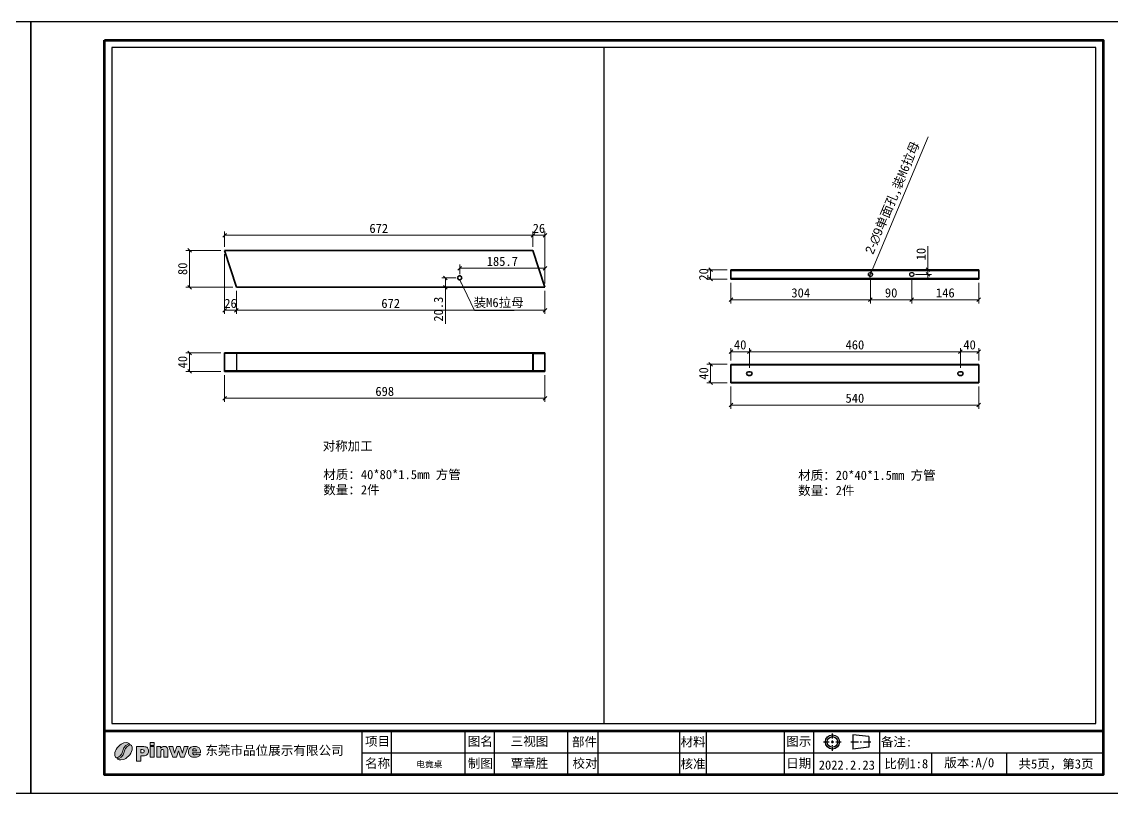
# Model space of a CAD drawing. Header units: inches. Extents: x 15389 to 49212, y -27129 to 13207.
# Drawn here: x 35225 to 37601, y 11527 to 13207 of the extents above; entities that cross this region are included whole.
import ezdxf

# ---------------------------------------------------------------- set-up
doc = ezdxf.new("R2010")
doc.units = ezdxf.units.IN
doc.header["$MEASUREMENT"] = 0
doc.linetypes.add('CENTER2', pattern=[28.575, 19.05, -3.175, 3.175, -3.175])
doc.linetypes.add('HIDDEN', pattern=[1.905, 1.27, -0.635])
doc.layers.add('_U+56FE_U+5C42 1', color=7, linetype='Continuous')
doc.layers.add('虚线', color=4, linetype='HIDDEN')
for name, color, linetype, lineweight in [('图框', 5, 'Continuous', 60), ('粗实线', 7, 'Continuous', 35), ('轮廓线', 7, 'Continuous', 30)]:
    doc.layers.add(name, color=color, linetype=linetype, lineweight=lineweight)
doc.styles.add('ee', font='simfang.ttf')
doc.styles.get("Standard").update_dxf_attribs({"font": 'arial.ttf'})
doc.styles.add('宋体', font='')
doc.styles.add('样式 1', font='')
doc.styles.get('宋体').set_extended_font_data('SimSun')
doc.styles.get('样式 1').set_extended_font_data('SimSun')
doc.dimstyles.new('1-8', dxfattribs={"dimscale": 8, "dimtxt": 2.5, "dimasz": 1, "dimexe": 1, "dimexo": 1, "dimtad": 1, "dimdec": 1, "dimdsep": 46, "dimtxsty": '宋体', "dimblk": 'OBLIQUE', "dimcen": 2.5, "dimclrd": 3, "dimclre": 3, "dimclrt": 256, "dimadec": 0, "dimazin": 0, "dimtfac": 1, "dimtdec": 1, "dimtmove": 1, "dimatfit": 3, "dimfxl": 2, "dimlwd": 9, "dimlwe": 9, "dimarcsym": 1})

# ---------------------------------------------------------------- blocks, each defined once
blk = doc.blocks.new('_Oblique')
at = {"color": 0, "linetype": 'ByBlock', "lineweight": -2}
blk.add_line((-0.5, -0.5), (0.5, 0.5), dxfattribs=at)
blk = doc.blocks.new('*D14')
at = {"color": 3, "linetype": 'Continuous', "lineweight": 9, "transparency": 16777216}
for p, q in [((35659.2, 12486), (35582.9, 12486)), ((35590.9, 12446), (35590.9, 12486)), ((35659.2, 12446), (35582.9, 12446))]:
    blk.add_line(p, q, dxfattribs=at)
at = {"layer": 'Defpoints', "color": 0, "transparency": 16777216}
for p in [(35590.9, 12486), (35667.2, 12486), (35667.2, 12446)]:
    blk.add_point(p, dxfattribs=at)
at = {"color": 3, "lineweight": 9, "transparency": 16777216, "xscale": 8, "yscale": 8, "zscale": 8}
for p, rotation in [((35590.9, 12486), 90), ((35590.9, 12446), 270)]:
    blk.add_blockref('_Oblique', p, dxfattribs=dict(at, rotation=rotation))
at = {"transparency": 16777216, "insert": (35575.9, 12466), "char_height": 20, "attachment_point": 5, "rotation": 90, "style": '宋体'}
blk.add_mtext('40', dxfattribs=at)
blk = doc.blocks.new('*D15')
at = {"color": 3, "linetype": 'Continuous', "lineweight": 9, "transparency": 16777216}
for p, q in [((35667.2, 12438), (35667.2, 12379.3)), ((36365.2, 12438), (36365.2, 12379.3)), ((35667.2, 12387.3), (36365.2, 12387.3))]:
    blk.add_line(p, q, dxfattribs=at)
at = {"layer": 'Defpoints', "color": 0, "transparency": 16777216}
for p in [(35667.2, 12446), (36365.2, 12446), (36365.2, 12387.3)]:
    blk.add_point(p, dxfattribs=at)
at = {"color": 3, "lineweight": 9, "transparency": 16777216, "xscale": 8, "yscale": 8, "zscale": 8, "rotation": 180}
blk.add_blockref('_Oblique', (35667.2, 12387.3), dxfattribs=at)
at = {"color": 3, "lineweight": 9, "transparency": 16777216, "xscale": 8, "yscale": 8, "zscale": 8}
blk.add_blockref('_Oblique', (36365.2, 12387.3), dxfattribs=at)
at = {"transparency": 16777216, "insert": (36016.2, 12402.3), "char_height": 20, "attachment_point": 5, "style": '宋体'}
blk.add_mtext('698', dxfattribs=at)
blk = doc.blocks.new('*D16')
at = {"color": 3, "linetype": 'Continuous', "lineweight": 9, "transparency": 16777216}
for p, q in [((35659.2, 12709.3), (35582.9, 12709.3)), ((35590.9, 12629.3), (35590.9, 12709.3)), ((35685.2, 12629.3), (35582.9, 12629.3))]:
    blk.add_line(p, q, dxfattribs=at)
at = {"layer": 'Defpoints', "color": 0, "transparency": 16777216}
for p in [(35590.9, 12709.3), (35667.2, 12709.3), (35693.2, 12629.3)]:
    blk.add_point(p, dxfattribs=at)
at = {"color": 3, "lineweight": 9, "transparency": 16777216, "xscale": 8, "yscale": 8, "zscale": 8}
for p, rotation in [((35590.9, 12709.3), 90), ((35590.9, 12629.3), 270)]:
    blk.add_blockref('_Oblique', p, dxfattribs=dict(at, rotation=rotation))
at = {"transparency": 16777216, "insert": (35575.9, 12669.3), "char_height": 20, "attachment_point": 5, "rotation": 90, "style": '宋体'}
blk.add_mtext('80', dxfattribs=at)
blk = doc.blocks.new('*D17')
at = {"color": 3, "linetype": 'Continuous', "lineweight": 9, "transparency": 16777216}
for p, q in [((35667.2, 12701.3), (35667.2, 12570.9)), ((35693.2, 12621.3), (35693.2, 12570.9)), ((35667.2, 12578.9), (35693.2, 12578.9))]:
    blk.add_line(p, q, dxfattribs=at)
at = {"layer": 'Defpoints', "color": 0, "transparency": 16777216}
for p in [(35667.2, 12709.3), (35693.2, 12629.3), (35693.2, 12578.9)]:
    blk.add_point(p, dxfattribs=at)
at = {"color": 3, "lineweight": 9, "transparency": 16777216, "xscale": 8, "yscale": 8, "zscale": 8, "rotation": 180}
blk.add_blockref('_Oblique', (35667.2, 12578.9), dxfattribs=at)
at = {"color": 3, "lineweight": 9, "transparency": 16777216, "xscale": 8, "yscale": 8, "zscale": 8}
blk.add_blockref('_Oblique', (35693.2, 12578.9), dxfattribs=at)
at = {"transparency": 16777216, "insert": (35680.2, 12593.9), "char_height": 20, "attachment_point": 5, "style": '宋体'}
blk.add_mtext('26', dxfattribs=at)
blk = doc.blocks.new('*D18')
at = {"color": 3, "linetype": 'Continuous', "lineweight": 9, "transparency": 16777216}
for p, q in [((35693.2, 12621.3), (35693.2, 12570.9)), ((36365.2, 12621.3), (36365.2, 12570.9)), ((35693.2, 12578.9), (36365.2, 12578.9))]:
    blk.add_line(p, q, dxfattribs=at)
at = {"layer": 'Defpoints', "color": 0, "transparency": 16777216}
for p in [(35693.2, 12629.3), (36365.2, 12629.3), (36365.2, 12578.9)]:
    blk.add_point(p, dxfattribs=at)
at = {"color": 3, "lineweight": 9, "transparency": 16777216, "xscale": 8, "yscale": 8, "zscale": 8, "rotation": 180}
blk.add_blockref('_Oblique', (35693.2, 12578.9), dxfattribs=at)
at = {"color": 3, "lineweight": 9, "transparency": 16777216, "xscale": 8, "yscale": 8, "zscale": 8}
blk.add_blockref('_Oblique', (36365.2, 12578.9), dxfattribs=at)
at = {"transparency": 16777216, "insert": (36029.2, 12593.9), "char_height": 20, "attachment_point": 5, "style": '宋体'}
blk.add_mtext('672', dxfattribs=at)
blk = doc.blocks.new('*D19')
at = {"color": 3, "linetype": 'Continuous', "lineweight": 9, "transparency": 16777216}
for p, q in [((35667.2, 12717.3), (35667.2, 12750.3)), ((35667.2, 12742.3), (36339.2, 12742.3)), ((36339.2, 12717.3), (36339.2, 12750.3))]:
    blk.add_line(p, q, dxfattribs=at)
at = {"layer": 'Defpoints', "color": 0, "transparency": 16777216}
for p in [(36339.2, 12742.3), (35667.2, 12709.3), (36339.2, 12709.3)]:
    blk.add_point(p, dxfattribs=at)
at = {"color": 3, "lineweight": 9, "transparency": 16777216, "xscale": 8, "yscale": 8, "zscale": 8, "rotation": 180}
blk.add_blockref('_Oblique', (35667.2, 12742.3), dxfattribs=at)
at = {"color": 3, "lineweight": 9, "transparency": 16777216, "xscale": 8, "yscale": 8, "zscale": 8}
blk.add_blockref('_Oblique', (36339.2, 12742.3), dxfattribs=at)
at = {"transparency": 16777216, "insert": (36003.2, 12757.3), "char_height": 20, "attachment_point": 5, "style": '宋体'}
blk.add_mtext('672', dxfattribs=at)
blk = doc.blocks.new('*D20')
at = {"color": 3, "linetype": 'Continuous', "lineweight": 9, "transparency": 16777216}
for p, q in [((36339.2, 12717.3), (36339.2, 12750.3)), ((36339.2, 12742.3), (36365.2, 12742.3)), ((36365.2, 12637.3), (36365.2, 12750.3))]:
    blk.add_line(p, q, dxfattribs=at)
at = {"layer": 'Defpoints', "color": 0, "transparency": 16777216}
for p in [(36365.2, 12742.3), (36339.2, 12709.3), (36365.2, 12629.3)]:
    blk.add_point(p, dxfattribs=at)
at = {"color": 3, "lineweight": 9, "transparency": 16777216, "xscale": 8, "yscale": 8, "zscale": 8, "rotation": 180}
blk.add_blockref('_Oblique', (36339.2, 12742.3), dxfattribs=at)
at = {"color": 3, "lineweight": 9, "transparency": 16777216, "xscale": 8, "yscale": 8, "zscale": 8}
blk.add_blockref('_Oblique', (36365.2, 12742.3), dxfattribs=at)
at = {"transparency": 16777216, "insert": (36352.2, 12757.3), "char_height": 20, "attachment_point": 5, "style": '宋体'}
blk.add_mtext('26', dxfattribs=at)
blk = doc.blocks.new('*D21')
at = {"color": 3, "linetype": 'Continuous', "lineweight": 9, "transparency": 16777216}
for p, q in [((36171.5, 12649.6), (36140.3, 12649.6)), ((36148.3, 12629.3), (36148.3, 12649.6)), ((36158.3, 12629.3), (36140.3, 12629.3)), ((36148.3, 12549.4), (36148.3, 12629.3))]:
    blk.add_line(p, q, dxfattribs=at)
at = {"layer": 'Defpoints', "color": 0, "transparency": 16777216}
for p in [(36148.3, 12649.6), (36179.5, 12649.6), (36166.3, 12629.3)]:
    blk.add_point(p, dxfattribs=at)
at = {"color": 3, "lineweight": 9, "transparency": 16777216, "xscale": 8, "yscale": 8, "zscale": 8}
for p, rotation in [((36148.3, 12649.6), 90), ((36148.3, 12629.3), 270)]:
    blk.add_blockref('_Oblique', p, dxfattribs=dict(at, rotation=rotation))
at = {"transparency": 16777216, "insert": (36133.3, 12581.4), "char_height": 20, "attachment_point": 5, "rotation": 90, "style": '宋体'}
blk.add_mtext('20.3', dxfattribs=at)
blk = doc.blocks.new('*D22')
at = {"color": 3, "linetype": 'Continuous', "lineweight": 9, "transparency": 16777216}
for p, q in [((36179.5, 12657.6), (36179.5, 12678.4)), ((36179.5, 12670.4), (36365.2, 12670.4)), ((36365.2, 12648), (36365.2, 12678.4))]:
    blk.add_line(p, q, dxfattribs=at)
at = {"layer": 'Defpoints', "color": 0, "transparency": 16777216}
for p in [(36365.2, 12670.4), (36179.5, 12649.6), (36365.2, 12640)]:
    blk.add_point(p, dxfattribs=at)
at = {"color": 3, "lineweight": 9, "transparency": 16777216, "xscale": 8, "yscale": 8, "zscale": 8, "rotation": 180}
blk.add_blockref('_Oblique', (36179.5, 12670.4), dxfattribs=at)
at = {"color": 3, "lineweight": 9, "transparency": 16777216, "xscale": 8, "yscale": 8, "zscale": 8}
blk.add_blockref('_Oblique', (36365.2, 12670.4), dxfattribs=at)
at = {"transparency": 16777216, "insert": (36272.4, 12685.4), "char_height": 20, "attachment_point": 5, "style": '宋体'}
blk.add_mtext('185.7', dxfattribs=at)
blk = doc.blocks.new('*D23')
at = {"color": 3, "linetype": 'Continuous', "lineweight": 9, "transparency": 16777216}
for p, q in [((36770.7, 12413.3), (36770.7, 12364.4)), ((37310.7, 12413.3), (37310.7, 12364.4)), ((36770.7, 12372.4), (37310.7, 12372.4))]:
    blk.add_line(p, q, dxfattribs=at)
at = {"layer": 'Defpoints', "color": 0, "transparency": 16777216}
for p in [(36770.7, 12421.3), (37310.7, 12421.3), (37310.7, 12372.4)]:
    blk.add_point(p, dxfattribs=at)
at = {"color": 3, "lineweight": 9, "transparency": 16777216, "xscale": 8, "yscale": 8, "zscale": 8, "rotation": 180}
blk.add_blockref('_Oblique', (36770.7, 12372.4), dxfattribs=at)
at = {"color": 3, "lineweight": 9, "transparency": 16777216, "xscale": 8, "yscale": 8, "zscale": 8}
blk.add_blockref('_Oblique', (37310.7, 12372.4), dxfattribs=at)
at = {"transparency": 16777216, "insert": (37040.7, 12387.4), "char_height": 20, "attachment_point": 5, "style": '宋体'}
blk.add_mtext('540', dxfattribs=at)
blk = doc.blocks.new('*D24')
at = {"color": 3, "linetype": 'Continuous', "lineweight": 9, "transparency": 16777216}
for p, q in [((36762.7, 12461.3), (36718.2, 12461.3)), ((36726.2, 12421.3), (36726.2, 12461.3)), ((36762.7, 12421.3), (36718.2, 12421.3))]:
    blk.add_line(p, q, dxfattribs=at)
at = {"layer": 'Defpoints', "color": 0, "transparency": 16777216}
for p in [(36726.2, 12461.3), (36770.7, 12461.3), (36770.7, 12421.3)]:
    blk.add_point(p, dxfattribs=at)
at = {"color": 3, "lineweight": 9, "transparency": 16777216, "xscale": 8, "yscale": 8, "zscale": 8}
for p, rotation in [((36726.2, 12461.3), 90), ((36726.2, 12421.3), 270)]:
    blk.add_blockref('_Oblique', p, dxfattribs=dict(at, rotation=rotation))
at = {"transparency": 16777216, "insert": (36711.2, 12441.3), "char_height": 20, "attachment_point": 5, "rotation": 90, "style": '宋体'}
blk.add_mtext('40', dxfattribs=at)
blk = doc.blocks.new('*D25')
at = {"color": 3, "linetype": 'Continuous', "lineweight": 9, "transparency": 16777216}
for p, q in [((36762.7, 12667.1), (36718.2, 12667.1)), ((36726.2, 12667.1), (36726.2, 12647.1)), ((36762.7, 12647.1), (36718.2, 12647.1))]:
    blk.add_line(p, q, dxfattribs=at)
at = {"layer": 'Defpoints', "color": 0, "transparency": 16777216}
for p in [(36770.7, 12667.1), (36726.2, 12647.1), (36770.7, 12647.1)]:
    blk.add_point(p, dxfattribs=at)
at = {"color": 3, "lineweight": 9, "transparency": 16777216, "xscale": 8, "yscale": 8, "zscale": 8}
for p, rotation in [((36726.2, 12667.1), 90), ((36726.2, 12647.1), 270)]:
    blk.add_blockref('_Oblique', p, dxfattribs=dict(at, rotation=rotation))
at = {"transparency": 16777216, "insert": (36711.2, 12657.1), "char_height": 20, "attachment_point": 5, "rotation": 90, "style": '宋体'}
blk.add_mtext('20', dxfattribs=at)
blk = doc.blocks.new('*D26')
at = {"color": 3, "linetype": 'Continuous', "lineweight": 9, "transparency": 16777216}
for p, q in [((36770.7, 12469.3), (36770.7, 12496.6)), ((36770.7, 12488.6), (36810.7, 12488.6)), ((36810.7, 12453.3), (36810.7, 12496.6))]:
    blk.add_line(p, q, dxfattribs=at)
at = {"layer": 'Defpoints', "color": 0, "transparency": 16777216}
for p in [(36810.7, 12488.6), (36770.7, 12461.3), (36810.7, 12445.3)]:
    blk.add_point(p, dxfattribs=at)
at = {"color": 3, "lineweight": 9, "transparency": 16777216, "xscale": 8, "yscale": 8, "zscale": 8, "rotation": 180}
blk.add_blockref('_Oblique', (36770.7, 12488.6), dxfattribs=at)
at = {"color": 3, "lineweight": 9, "transparency": 16777216, "xscale": 8, "yscale": 8, "zscale": 8}
blk.add_blockref('_Oblique', (36810.7, 12488.6), dxfattribs=at)
at = {"transparency": 16777216, "insert": (36790.7, 12503.6), "char_height": 20, "attachment_point": 5, "style": '宋体'}
blk.add_mtext('40', dxfattribs=at)
blk = doc.blocks.new('*D27')
at = {"color": 3, "linetype": 'Continuous', "lineweight": 9, "transparency": 16777216}
for p, q in [((36810.7, 12453.3), (36810.7, 12496.6)), ((36810.7, 12488.6), (37270.7, 12488.6)), ((37270.7, 12453.3), (37270.7, 12496.6))]:
    blk.add_line(p, q, dxfattribs=at)
at = {"layer": 'Defpoints', "color": 0, "transparency": 16777216}
for p in [(37270.7, 12488.6), (36810.7, 12445.3), (37270.7, 12445.3)]:
    blk.add_point(p, dxfattribs=at)
at = {"color": 3, "lineweight": 9, "transparency": 16777216, "xscale": 8, "yscale": 8, "zscale": 8, "rotation": 180}
blk.add_blockref('_Oblique', (36810.7, 12488.6), dxfattribs=at)
at = {"color": 3, "lineweight": 9, "transparency": 16777216, "xscale": 8, "yscale": 8, "zscale": 8}
blk.add_blockref('_Oblique', (37270.7, 12488.6), dxfattribs=at)
at = {"transparency": 16777216, "insert": (37040.7, 12503.6), "char_height": 20, "attachment_point": 5, "style": '宋体'}
blk.add_mtext('460', dxfattribs=at)
blk = doc.blocks.new('*D28')
at = {"color": 3, "linetype": 'Continuous', "lineweight": 9, "transparency": 16777216}
for p, q in [((37270.7, 12453.3), (37270.7, 12496.6)), ((37270.7, 12488.6), (37310.7, 12488.6)), ((37310.7, 12469.3), (37310.7, 12496.6))]:
    blk.add_line(p, q, dxfattribs=at)
at = {"layer": 'Defpoints', "color": 0, "transparency": 16777216}
for p in [(37310.7, 12488.6), (37310.7, 12461.3), (37270.7, 12445.3)]:
    blk.add_point(p, dxfattribs=at)
at = {"color": 3, "lineweight": 9, "transparency": 16777216, "xscale": 8, "yscale": 8, "zscale": 8, "rotation": 180}
blk.add_blockref('_Oblique', (37270.7, 12488.6), dxfattribs=at)
at = {"color": 3, "lineweight": 9, "transparency": 16777216, "xscale": 8, "yscale": 8, "zscale": 8}
blk.add_blockref('_Oblique', (37310.7, 12488.6), dxfattribs=at)
at = {"transparency": 16777216, "insert": (37290.7, 12503.6), "char_height": 20, "attachment_point": 5, "style": '宋体'}
blk.add_mtext('40', dxfattribs=at)
blk = doc.blocks.new('*D29')
at = {"color": 3, "linetype": 'Continuous', "lineweight": 9, "transparency": 16777216}
for p, q in [((37164.7, 12649.1), (37164.7, 12593.8)), ((37310.7, 12639.1), (37310.7, 12593.8)), ((37310.7, 12601.8), (37164.7, 12601.8))]:
    blk.add_line(p, q, dxfattribs=at)
at = {"layer": 'Defpoints', "color": 0, "transparency": 16777216}
for p in [(37164.7, 12657.1), (37310.7, 12647.1), (37164.7, 12601.8)]:
    blk.add_point(p, dxfattribs=at)
at = {"color": 3, "lineweight": 9, "transparency": 16777216, "xscale": 8, "yscale": 8, "zscale": 8, "rotation": 180}
blk.add_blockref('_Oblique', (37164.7, 12601.8), dxfattribs=at)
at = {"color": 3, "lineweight": 9, "transparency": 16777216, "xscale": 8, "yscale": 8, "zscale": 8}
blk.add_blockref('_Oblique', (37310.7, 12601.8), dxfattribs=at)
at = {"transparency": 16777216, "insert": (37237.7, 12616.8), "char_height": 20, "attachment_point": 5, "style": '宋体'}
blk.add_mtext('146', dxfattribs=at)
blk = doc.blocks.new('*D30')
at = {"color": 3, "linetype": 'Continuous', "lineweight": 9, "transparency": 16777216}
for p, q in [((37074.7, 12649.1), (37074.7, 12593.8)), ((37164.7, 12649.1), (37164.7, 12593.8)), ((37164.7, 12601.8), (37074.7, 12601.8))]:
    blk.add_line(p, q, dxfattribs=at)
at = {"layer": 'Defpoints', "color": 0, "transparency": 16777216}
for p in [(37074.7, 12657.1), (37164.7, 12657.1), (37074.7, 12601.8)]:
    blk.add_point(p, dxfattribs=at)
at = {"color": 3, "lineweight": 9, "transparency": 16777216, "xscale": 8, "yscale": 8, "zscale": 8, "rotation": 180}
blk.add_blockref('_Oblique', (37074.7, 12601.8), dxfattribs=at)
at = {"color": 3, "lineweight": 9, "transparency": 16777216, "xscale": 8, "yscale": 8, "zscale": 8}
blk.add_blockref('_Oblique', (37164.7, 12601.8), dxfattribs=at)
at = {"transparency": 16777216, "insert": (37119.7, 12616.8), "char_height": 20, "attachment_point": 5, "style": '宋体'}
blk.add_mtext('90', dxfattribs=at)
blk = doc.blocks.new('*D31')
at = {"color": 3, "linetype": 'Continuous', "lineweight": 9, "transparency": 16777216}
for p, q in [((37074.7, 12649.1), (37074.7, 12593.8)), ((36770.7, 12639.1), (36770.7, 12593.8)), ((37074.7, 12601.8), (36770.7, 12601.8))]:
    blk.add_line(p, q, dxfattribs=at)
at = {"layer": 'Defpoints', "color": 0, "transparency": 16777216}
for p in [(36770.7, 12647.1), (37074.7, 12657.1), (36770.7, 12601.8)]:
    blk.add_point(p, dxfattribs=at)
at = {"color": 3, "lineweight": 9, "transparency": 16777216, "xscale": 8, "yscale": 8, "zscale": 8, "rotation": 180}
blk.add_blockref('_Oblique', (36770.7, 12601.8), dxfattribs=at)
at = {"color": 3, "lineweight": 9, "transparency": 16777216, "xscale": 8, "yscale": 8, "zscale": 8}
blk.add_blockref('_Oblique', (37074.7, 12601.8), dxfattribs=at)
at = {"transparency": 16777216, "insert": (36922.7, 12616.8), "char_height": 20, "attachment_point": 5, "style": '宋体'}
blk.add_mtext('304', dxfattribs=at)
blk = doc.blocks.new('*D32')
at = {"color": 3, "linetype": 'Continuous', "lineweight": 9, "transparency": 16777216}
for p, q in [((37200, 12718.3), (37200, 12667.1)), ((37174.1, 12667.1), (37208, 12667.1)), ((37200, 12667.1), (37200, 12675.1)), ((37200, 12657.1), (37200, 12667.1)), ((37200, 12657.1), (37200, 12667.1)), ((37172.7, 12657.1), (37208, 12657.1)), ((37200, 12657.1), (37200, 12649.1))]:
    blk.add_line(p, q, dxfattribs=at)
at = {"layer": 'Defpoints', "color": 0, "transparency": 16777216}
for p in [(37166.1, 12667.1), (37200, 12667.1), (37164.7, 12657.1)]:
    blk.add_point(p, dxfattribs=at)
at = {"color": 3, "lineweight": 9, "transparency": 16777216, "xscale": 8, "yscale": 8, "zscale": 8}
for p, rotation in [((37200, 12667.1), 270), ((37200, 12657.1), 90)]:
    blk.add_blockref('_Oblique', p, dxfattribs=dict(at, rotation=rotation))
at = {"transparency": 16777216, "insert": (37185, 12701.4), "char_height": 20, "attachment_point": 5, "rotation": 90, "style": '宋体'}
blk.add_mtext('10', dxfattribs=at)
blk = doc.blocks.new('*D33')
at = {"color": 3, "linetype": 'Continuous', "lineweight": 9, "transparency": 16777216}
for p in [(37200.4, 12956.4), (37072.9, 12652.9)]:
    blk.add_line(p, (37076.4, 12661.2), dxfattribs=at)
at = {"layer": 'Defpoints', "color": 0, "transparency": 16777216}
for p in [(37072.9, 12652.9), (37076.4, 12661.2)]:
    blk.add_point(p, dxfattribs=at)
at = {"color": 3, "lineweight": 9, "transparency": 16777216, "xscale": 8, "yscale": 8, "zscale": 8}
for p, rotation in [((37076.4, 12661.2), 247.2143730635005), ((37072.9, 12652.9), 67.21437306350053)]:
    blk.add_blockref('_Oblique', p, dxfattribs=dict(at, rotation=rotation))
at = {"transparency": 16777216, "insert": (37124.5, 12823.3), "char_height": 20, "attachment_point": 5, "rotation": 67.2144, "style": '宋体'}
blk.add_mtext('{\\fGulim|b0|i0|c134|p0;2-∅9}单面孔,装M6拉母', dxfattribs=at)

msp = doc.modelspace()

# ---------------------------------------------------------------- hatches: boundary and pattern name
h = msp.add_hatch(color=256)
h.dxf.hatch_style = 1
edge = h.paths.add_edge_path()
edge.add_spline(control_points=[(35614.93, 11615.13), (35614.93, 11615.13), (35597.36, 11615.13), (35597.36, 11615.13), (35597.52, 11613.72), (35597.9, 11612.67), (35598.5, 11611.98), (35599.35, 11610.99), (35600.46, 11610.5), (35601.82, 11610.5), (35602.69, 11610.5), (35603.51, 11610.71), (35604.28, 11611.14), (35604.76, 11611.41), (35605.27, 11611.89), (35605.81, 11612.57), (35605.81, 11612.57), (35614.45, 11611.78), (35614.45, 11611.78), (35613.13, 11609.49), (35611.53, 11607.84), (35609.67, 11606.85), (35607.8, 11605.85), (35605.12, 11605.35), (35601.64, 11605.35), (35598.61, 11605.35), (35596.23, 11605.77), (35594.49, 11606.63), (35592.76, 11607.48), (35591.32, 11608.84), (35590.17, 11610.7), (35589.04, 11612.56), (35588.46, 11614.75), (35588.46, 11617.26), (35588.46, 11620.84), (35589.61, 11623.74), (35591.9, 11625.94), (35594.18, 11628.15), (35597.34, 11629.26), (35601.37, 11629.26), (35604.65, 11629.26), (35607.22, 11628.76), (35609.12, 11627.77), (35611.01, 11626.78), (35612.46, 11625.35), (35613.45, 11623.46), (35614.44, 11621.58), (35614.93, 11619.13), (35614.93, 11616.12), (35614.93, 11616.12), (35614.93, 11615.13), (35614.93, 11615.13)], knot_values=[0, 0, 0, 0, 1, 1, 1, 2, 2, 2, 3, 3, 3, 4, 4, 4, 5, 5, 5, 6, 6, 6, 7, 7, 7, 8, 8, 8, 9, 9, 9, 10, 10, 10, 11, 11, 11, 12, 12, 12, 13, 13, 13, 14, 14, 14, 15, 15, 15, 16, 16, 16, 17, 17, 17, 17], degree=3, periodic=0)
edge = h.paths.add_edge_path(flags=16)
edge.add_spline(control_points=[(35606.03, 11619.31), (35605.87, 11621.01), (35605.4, 11622.23), (35604.66, 11622.96), (35603.92, 11623.7), (35602.95, 11624.07), (35601.74, 11624.07), (35600.35, 11624.07), (35599.23, 11623.51), (35598.39, 11622.4), (35597.87, 11621.71), (35597.53, 11620.68), (35597.38, 11619.31), (35597.38, 11619.31), (35606.03, 11619.31), (35606.03, 11619.31)], knot_values=[0, 0, 0, 0, 1, 1, 1, 2, 2, 2, 3, 3, 3, 4, 4, 4, 5, 5, 5, 5], degree=3, periodic=0)
h.paths.add_polyline_path([(35546.09, 11628.73), (35554.55, 11628.73), (35558.23, 11614.38), (35562.9, 11628.73), (35570.74, 11628.73), (35575.56, 11614.36), (35579.25, 11628.73), (35587.66, 11628.73), (35579.26, 11605.88), (35571.48, 11605.88), (35566.85, 11619.63), (35562.38, 11605.88), (35554.56, 11605.88)])
edge = h.paths.add_edge_path()
edge.add_spline(control_points=[(35519.42, 11628.73), (35519.42, 11628.73), (35527.58, 11628.73), (35527.58, 11628.73), (35527.58, 11628.73), (35527.58, 11625.01), (35527.58, 11625.01), (35528.8, 11626.54), (35530.03, 11627.63), (35531.27, 11628.28), (35532.52, 11628.93), (35534.03, 11629.26), (35535.82, 11629.26), (35538.25, 11629.26), (35540.13, 11628.54), (35541.51, 11627.1), (35542.87, 11625.66), (35543.55, 11623.43), (35543.55, 11620.41), (35543.55, 11620.41), (35543.55, 11605.88), (35543.55, 11605.88), (35543.55, 11605.88), (35534.75, 11605.88), (35534.75, 11605.88), (35534.75, 11605.88), (35534.75, 11618.45), (35534.75, 11618.45), (35534.75, 11619.89), (35534.48, 11620.9), (35533.95, 11621.5), (35533.42, 11622.09), (35532.68, 11622.39), (35531.73, 11622.39), (35530.68, 11622.39), (35529.82, 11621.99), (35529.17, 11621.19), (35528.51, 11620.38), (35528.18, 11618.94), (35528.18, 11616.86), (35528.18, 11616.86), (35528.18, 11605.88), (35528.18, 11605.88), (35528.18, 11605.88), (35519.42, 11605.88), (35519.42, 11605.88), (35519.42, 11605.88), (35519.42, 11628.73), (35519.42, 11628.73)], knot_values=[0, 0, 0, 0, 1, 1, 1, 2, 2, 2, 3, 3, 3, 4, 4, 4, 5, 5, 5, 6, 6, 6, 7, 7, 7, 8, 8, 8, 9, 9, 9, 10, 10, 10, 11, 11, 11, 12, 12, 12, 13, 13, 13, 14, 14, 14, 15, 15, 15, 16, 16, 16, 16], degree=3, periodic=0)
h.paths.add_polyline_path([(35505.21, 11637.41), (35513.98, 11637.41), (35513.98, 11631.46), (35505.21, 11631.46)])
h.paths.add_polyline_path([(35505.21, 11628.73), (35513.98, 11628.73), (35513.98, 11605.88), (35505.21, 11605.88)])
edge = h.paths.add_edge_path()
edge.add_spline(control_points=[(35474.94, 11628.58), (35474.94, 11628.58), (35491.15, 11628.58), (35491.15, 11628.58), (35494.68, 11628.58), (35497.32, 11627.74), (35499.08, 11626.06), (35500.84, 11624.38), (35501.72, 11621.99), (35501.72, 11618.88), (35501.72, 11615.7), (35500.75, 11613.2), (35498.84, 11611.41), (35496.92, 11609.61), (35493.99, 11608.72), (35490.06, 11608.72), (35490.06, 11608.72), (35484.72, 11608.72), (35484.72, 11608.72), (35484.72, 11608.72), (35484.72, 11597.05), (35484.72, 11597.05), (35484.72, 11597.05), (35474.94, 11597.05), (35474.94, 11597.05), (35474.94, 11597.05), (35474.94, 11628.58), (35474.94, 11628.58)], knot_values=[0, 0, 0, 0, 1, 1, 1, 2, 2, 2, 3, 3, 3, 4, 4, 4, 5, 5, 5, 6, 6, 6, 7, 7, 7, 8, 8, 8, 9, 9, 9, 9], degree=3, periodic=0)
edge = h.paths.add_edge_path(flags=16)
edge.add_spline(control_points=[(35484.72, 11615.1), (35484.72, 11615.1), (35487.12, 11615.1), (35487.12, 11615.1), (35489.01, 11615.1), (35490.34, 11615.43), (35491.1, 11616.09), (35491.87, 11616.74), (35492.25, 11617.58), (35492.25, 11618.6), (35492.25, 11619.59), (35491.92, 11620.42), (35491.25, 11621.11), (35490.59, 11621.8), (35489.34, 11622.15), (35487.51, 11622.15), (35487.51, 11622.15), (35484.72, 11622.15), (35484.72, 11622.15), (35484.72, 11622.15), (35484.72, 11615.1), (35484.72, 11615.1)], knot_values=[0, 0, 0, 0, 1, 1, 1, 2, 2, 2, 3, 3, 3, 4, 4, 4, 5, 5, 5, 6, 6, 6, 7, 7, 7, 7], degree=3, periodic=0)
edge = h.paths.add_edge_path()
edge.add_spline(control_points=[(35434.15, 11601.78), (35434.15, 11601.78), (35438.5, 11598.04), (35445.97, 11600.29), (35453.45, 11602.53), (35463.78, 11611.53), (35465.89, 11621.31), (35467.99, 11631.1), (35460.99, 11633.24), (35460.99, 11633.24), (35460.99, 11633.24), (35448.76, 11627.53), (35448.15, 11617.27), (35447.53, 11607.01), (35436.05, 11601.92), (35434.15, 11601.78)], knot_values=[0, 0, 0, 0, 1, 1, 1, 2, 2, 2, 3, 3, 3, 4, 4, 4, 5, 5, 5, 5], degree=3, periodic=0)
edge = h.paths.add_edge_path()
edge.add_spline(control_points=[(35459.76, 11635.1), (35459.76, 11635.1), (35455.42, 11638.84), (35447.94, 11636.59), (35440.47, 11634.35), (35430.13, 11625.35), (35428.03, 11615.57), (35425.92, 11605.78), (35432.93, 11603.65), (35432.93, 11603.65), (35432.93, 11603.65), (35445.16, 11609.35), (35445.77, 11619.61), (35446.38, 11629.87), (35457.86, 11634.96), (35459.76, 11635.1)], knot_values=[0, 0, 0, 0, 1, 1, 1, 2, 2, 2, 3, 3, 3, 4, 4, 4, 5, 5, 5, 5], degree=3, periodic=0)

# ---------------------------------------------------------------- linework, layer by layer
at = {"color": 1}
msp.add_line((36493.38, 13151.25), (36493.38, 11679.25), dxfattribs=at)
at = {"color": 14, "lineweight": 25}
for p, q in [((37036.18, 11654.19), (37036.18, 11623.47)), ((37071.38, 11650.35), (37036.18, 11654.19)), ((37071.38, 11650.35), (37071.38, 11627.31)), ((37071.38, 11627.31), (37036.18, 11623.47))]:
    msp.add_line(p, q, dxfattribs=at)
for radius in [15.36, 11.52]:
    msp.add_circle((36991.72, 11638.83), radius, dxfattribs=at)
at = {"layer": '_U+56FE_U+5C42 1', "lineweight": 0}
for points in [[(35505.21, 11637.41), (35513.98, 11637.41), (35513.98, 11631.46), (35505.21, 11631.46), (35505.21, 11637.41)], [(35505.21, 11628.73), (35513.98, 11628.73), (35513.98, 11605.88), (35505.21, 11605.88), (35505.21, 11628.73)], [(35546.09, 11628.73), (35554.55, 11628.73), (35558.23, 11614.38), (35562.9, 11628.73), (35570.74, 11628.73), (35575.56, 11614.36), (35579.25, 11628.73), (35587.66, 11628.73), (35579.26, 11605.88), (35571.48, 11605.88), (35566.85, 11619.63), (35562.38, 11605.88), (35554.56, 11605.88), (35546.09, 11628.73)]]:
    msp.add_lwpolyline(points, dxfattribs=at)
for points, knots in [([(35459.76, 11635.1), (35459.76, 11635.1), (35455.42, 11638.84), (35447.94, 11636.59), (35440.47, 11634.35), (35430.13, 11625.35), (35428.03, 11615.57), (35425.92, 11605.78), (35432.93, 11603.65), (35432.93, 11603.65), (35432.93, 11603.65), (35445.16, 11609.35), (35445.77, 11619.61), (35446.38, 11629.87), (35457.86, 11634.96), (35459.76, 11635.1)], [0, 0, 0, 0, 1, 1, 1, 2, 2, 2, 3, 3, 3, 4, 4, 4, 5, 5, 5, 5]), ([(35434.15, 11601.78), (35434.15, 11601.78), (35438.5, 11598.04), (35445.97, 11600.29), (35453.45, 11602.53), (35463.78, 11611.53), (35465.89, 11621.31), (35467.99, 11631.1), (35460.99, 11633.24), (35460.99, 11633.24), (35460.99, 11633.24), (35448.76, 11627.53), (35448.15, 11617.27), (35447.53, 11607.01), (35436.05, 11601.92), (35434.15, 11601.78)], [0, 0, 0, 0, 1, 1, 1, 2, 2, 2, 3, 3, 3, 4, 4, 4, 5, 5, 5, 5]), ([(35474.94, 11628.58), (35474.94, 11628.58), (35491.15, 11628.58), (35491.15, 11628.58), (35494.68, 11628.58), (35497.32, 11627.74), (35499.08, 11626.06), (35500.84, 11624.38), (35501.72, 11621.99), (35501.72, 11618.88), (35501.72, 11615.7), (35500.75, 11613.2), (35498.84, 11611.41), (35496.92, 11609.61), (35493.99, 11608.72), (35490.06, 11608.72), (35490.06, 11608.72), (35484.72, 11608.72), (35484.72, 11608.72), (35484.72, 11608.72), (35484.72, 11597.05), (35484.72, 11597.05), (35484.72, 11597.05), (35474.94, 11597.05), (35474.94, 11597.05), (35474.94, 11597.05), (35474.94, 11628.58), (35474.94, 11628.58)], [0, 0, 0, 0, 1, 1, 1, 2, 2, 2, 3, 3, 3, 4, 4, 4, 5, 5, 5, 6, 6, 6, 7, 7, 7, 8, 8, 8, 9, 9, 9, 9]), ([(35484.72, 11615.1), (35484.72, 11615.1), (35487.12, 11615.1), (35487.12, 11615.1), (35489.01, 11615.1), (35490.34, 11615.43), (35491.1, 11616.09), (35491.87, 11616.74), (35492.25, 11617.58), (35492.25, 11618.6), (35492.25, 11619.59), (35491.92, 11620.42), (35491.25, 11621.11), (35490.59, 11621.8), (35489.34, 11622.15), (35487.51, 11622.15), (35487.51, 11622.15), (35484.72, 11622.15), (35484.72, 11622.15), (35484.72, 11622.15), (35484.72, 11615.1), (35484.72, 11615.1)], [0, 0, 0, 0, 1, 1, 1, 2, 2, 2, 3, 3, 3, 4, 4, 4, 5, 5, 5, 6, 6, 6, 7, 7, 7, 7]), ([(35519.42, 11628.73), (35519.42, 11628.73), (35527.58, 11628.73), (35527.58, 11628.73), (35527.58, 11628.73), (35527.58, 11625.01), (35527.58, 11625.01), (35528.8, 11626.54), (35530.03, 11627.63), (35531.27, 11628.28), (35532.52, 11628.93), (35534.03, 11629.26), (35535.82, 11629.26), (35538.25, 11629.26), (35540.13, 11628.54), (35541.51, 11627.1), (35542.87, 11625.66), (35543.55, 11623.43), (35543.55, 11620.41), (35543.55, 11620.41), (35543.55, 11605.88), (35543.55, 11605.88), (35543.55, 11605.88), (35534.75, 11605.88), (35534.75, 11605.88), (35534.75, 11605.88), (35534.75, 11618.45), (35534.75, 11618.45), (35534.75, 11619.89), (35534.48, 11620.9), (35533.95, 11621.5), (35533.42, 11622.09), (35532.68, 11622.39), (35531.73, 11622.39), (35530.68, 11622.39), (35529.82, 11621.99), (35529.17, 11621.19), (35528.51, 11620.38), (35528.18, 11618.94), (35528.18, 11616.86), (35528.18, 11616.86), (35528.18, 11605.88), (35528.18, 11605.88), (35528.18, 11605.88), (35519.42, 11605.88), (35519.42, 11605.88), (35519.42, 11605.88), (35519.42, 11628.73), (35519.42, 11628.73)], [0, 0, 0, 0, 1, 1, 1, 2, 2, 2, 3, 3, 3, 4, 4, 4, 5, 5, 5, 6, 6, 6, 7, 7, 7, 8, 8, 8, 9, 9, 9, 10, 10, 10, 11, 11, 11, 12, 12, 12, 13, 13, 13, 14, 14, 14, 15, 15, 15, 16, 16, 16, 16]), ([(35614.93, 11615.13), (35614.93, 11615.13), (35597.36, 11615.13), (35597.36, 11615.13), (35597.52, 11613.72), (35597.9, 11612.67), (35598.5, 11611.98), (35599.35, 11610.99), (35600.46, 11610.5), (35601.82, 11610.5), (35602.69, 11610.5), (35603.51, 11610.71), (35604.28, 11611.14), (35604.76, 11611.41), (35605.27, 11611.89), (35605.81, 11612.57), (35605.81, 11612.57), (35614.45, 11611.78), (35614.45, 11611.78), (35613.13, 11609.49), (35611.53, 11607.84), (35609.67, 11606.85), (35607.8, 11605.85), (35605.12, 11605.35), (35601.64, 11605.35), (35598.61, 11605.35), (35596.23, 11605.77), (35594.49, 11606.63), (35592.76, 11607.48), (35591.32, 11608.84), (35590.17, 11610.7), (35589.04, 11612.56), (35588.46, 11614.75), (35588.46, 11617.26), (35588.46, 11620.84), (35589.61, 11623.74), (35591.9, 11625.94), (35594.18, 11628.15), (35597.34, 11629.26), (35601.37, 11629.26), (35604.65, 11629.26), (35607.22, 11628.76), (35609.12, 11627.77), (35611.01, 11626.78), (35612.46, 11625.35), (35613.45, 11623.46), (35614.44, 11621.58), (35614.93, 11619.13), (35614.93, 11616.12), (35614.93, 11616.12), (35614.93, 11615.13), (35614.93, 11615.13)], [0, 0, 0, 0, 1, 1, 1, 2, 2, 2, 3, 3, 3, 4, 4, 4, 5, 5, 5, 6, 6, 6, 7, 7, 7, 8, 8, 8, 9, 9, 9, 10, 10, 10, 11, 11, 11, 12, 12, 12, 13, 13, 13, 14, 14, 14, 15, 15, 15, 16, 16, 16, 17, 17, 17, 17]), ([(35606.03, 11619.31), (35605.87, 11621.01), (35605.4, 11622.23), (35604.66, 11622.96), (35603.92, 11623.7), (35602.95, 11624.07), (35601.74, 11624.07), (35600.35, 11624.07), (35599.23, 11623.51), (35598.39, 11622.4), (35597.87, 11621.71), (35597.53, 11620.68), (35597.38, 11619.31), (35597.38, 11619.31), (35606.03, 11619.31), (35606.03, 11619.31)], [0, 0, 0, 0, 1, 1, 1, 2, 2, 2, 3, 3, 3, 4, 4, 4, 5, 5, 5, 5])]:
    msp.add_open_spline(points, degree=3, knots=knots, dxfattribs=at)
at = {"layer": 'Defpoints'}
for points in [[(32869.38, 11527.25), (35245.38, 11527.25), (35245.38, 13207.25), (32869.38, 13207.25)], [(35245.38, 11527.25), (37621.38, 11527.25), (37621.38, 13207.25), (35245.38, 13207.25)]]:
    msp.add_lwpolyline(points, close=True, dxfattribs=at)
at = {"layer": '图框', "color": 32}
msp.add_lwpolyline([(35405.38, 13167.25), (37581.38, 13167.25), (37581.38, 11567.25), (35405.38, 11567.25)], close=True, dxfattribs=at)
msp.add_lwpolyline([(35405.38, 11663.25), (37581.38, 11663.25)], dxfattribs=at)
at = {"layer": '粗实线'}
for p, q in [((35667.21, 12709.31), (35693.21, 12629.31)), ((36339.2, 12709.31), (35667.21, 12709.31)), ((36365.19, 12629.31), (36339.2, 12709.31)), ((36770.68, 12667.1), (37310.68, 12667.1)), ((36770.68, 12647.1), (36770.68, 12667.1)), ((37310.68, 12667.1), (37310.68, 12647.1)), ((37310.68, 12647.1), (36770.68, 12647.1)), ((35693.21, 12629.31), (36365.19, 12629.31)), ((36365.19, 12486), (35667.21, 12486)), ((35667.21, 12486), (35667.21, 12446)), ((36339.2, 12486), (36339.2, 12446)), ((36364.87, 12485), (36339.52, 12485)), ((36339.52, 12485), (36339.52, 12447)), ((36364.87, 12485), (36364.87, 12447)), ((36365.19, 12486), (36365.19, 12446)), ((36770.68, 12461.26), (37310.68, 12461.26)), ((36770.68, 12461.26), (36770.68, 12421.26)), ((37310.68, 12461.26), (37310.68, 12421.26)), ((36365.19, 12446), (35667.21, 12446)), ((36364.87, 12447), (36339.52, 12447)), ((36812.68, 12445.26), (36808.68, 12445.26)), ((36808.68, 12437.26), (36812.68, 12437.26)), ((37272.68, 12445.26), (37268.68, 12445.26)), ((37268.68, 12437.26), (37272.68, 12437.26)), ((36770.68, 12421.26), (37310.68, 12421.26))]:
    msp.add_line(p, q, dxfattribs=at)
msp.add_circle((36179.52, 12649.62), 4.5, dxfattribs=at)
for centre, start, end in [((36808.68, 12441.26), 90, 180), ((36808.68, 12441.26), 180, 270), ((36812.68, 12441.26), 0, 90), ((36812.68, 12441.26), 270, 0), ((37268.68, 12441.26), 90, 180), ((37268.68, 12441.26), 180, 270), ((37272.68, 12441.26), 0, 90), ((37272.68, 12441.26), 270, 0)]:
    msp.add_arc(centre, 4, start, end, dxfattribs=at)
at = {"layer": '虚线'}
for p, q in [((36339.52, 12708.31), (35667.54, 12708.31)), ((36770.68, 12665.9), (37310.68, 12665.9)), ((36804.68, 12667.1), (36804.68, 12665.9)), ((36808.68, 12665.9), (36808.68, 12667.1)), ((36812.68, 12667.1), (36812.68, 12665.9)), ((36816.68, 12665.9), (36816.68, 12667.1)), ((37264.68, 12665.9), (37264.68, 12667.1)), ((37268.68, 12665.9), (37268.68, 12667.1)), ((37272.68, 12667.1), (37272.68, 12665.9)), ((37276.68, 12665.9), (37276.68, 12667.1)), ((37310.68, 12648.3), (36770.68, 12648.3)), ((36804.68, 12648.3), (36804.68, 12647.1)), ((36808.68, 12647.1), (36808.68, 12648.3)), ((36812.68, 12648.3), (36812.68, 12647.1)), ((36816.68, 12647.1), (36816.68, 12648.3)), ((37264.68, 12647.1), (37264.68, 12648.3)), ((37268.68, 12647.1), (37268.68, 12648.3)), ((37272.68, 12648.3), (37272.68, 12647.1)), ((37276.68, 12648.3), (37276.68, 12647.1)), ((35692.88, 12630.31), (36364.87, 12630.31)), ((36339.2, 12485), (35667.21, 12485)), ((35693.21, 12486), (35693.21, 12446)), ((36157.5, 12486), (36157.5, 12485)), ((36166.5, 12485), (36166.5, 12486)), ((36770.68, 12460.06), (37310.68, 12460.06)), ((37070.18, 12461.26), (37070.18, 12460.06)), ((37079.18, 12460.06), (37079.18, 12461.26)), ((37160.18, 12461.26), (37160.18, 12460.06)), ((37169.18, 12460.06), (37169.18, 12461.26)), ((36339.2, 12447), (35667.21, 12447)), ((36770.68, 12422.46), (37310.68, 12422.46))]:
    msp.add_line(p, q, dxfattribs=at)
for centre in [(37074.68, 12657.1), (37164.68, 12657.1)]:
    msp.add_circle(centre, 4.5, dxfattribs=at)
at = {"layer": '轮廓线'}
for p, q in [((35967.22, 11567.25), (35967.22, 11663.25)), ((36031.22, 11567.25), (36031.22, 11663.25)), ((36191.22, 11567.25), (36191.22, 11663.25)), ((36255.22, 11567.25), (36255.22, 11663.25)), ((36415.22, 11567.25), (36415.22, 11663.25)), ((36481.59, 11567.25), (36481.59, 11663.25)), ((36659.24, 11567.25), (36659.24, 11663.25)), ((36717.71, 11567.25), (36717.71, 11663.25)), ((36887.22, 11567.25), (36887.22, 11663.25)), ((36951.22, 11567.25), (36951.22, 11663.25)), ((37095.22, 11615.25), (37095.22, 11663.25)), ((35967.22, 11615.25), (37581.38, 11615.25)), ((37095.22, 11567.25), (37095.22, 11615.25)), ((37208.02, 11567.25), (37208.02, 11615.25)), ((37371.76, 11567.25), (37371.76, 11615.25))]:
    msp.add_line(p, q, dxfattribs=at)
at = {"layer": '轮廓线', "color": 4, "linetype": 'CENTER2', "ltscale": 0.5}
for p, q in [((36991.72, 11646.07), (36991.72, 11658.19)), ((36991.72, 11635.99), (36991.72, 11641.67)), ((36991.72, 11619.47), (36991.72, 11631.6))]:
    msp.add_line(p, q, dxfattribs=at)
at = {"layer": '轮廓线', "color": 4, "linetype": 'CENTER2'}
for p, q in [((36972.36, 11638.83), (36984.49, 11638.83)), ((36988.88, 11638.83), (36994.56, 11638.83)), ((36998.95, 11638.83), (37011.08, 11638.83))]:
    msp.add_line(p, q, dxfattribs=at)
at = {"layer": '轮廓线', "color": 4}
for p, q in [((37032.18, 11638.83), (37048.3, 11638.83)), ((37052.3, 11638.83), (37055.41, 11638.83)), ((37059.41, 11638.83), (37075.38, 11638.83))]:
    msp.add_line(p, q, dxfattribs=at)
at = {"layer": '轮廓线', "color": 7}
msp.add_lwpolyline([(35421.38, 11679.25), (37565.38, 11679.25), (37565.38, 13151.25), (35421.38, 13151.25)], close=True, dxfattribs=at)

# ---------------------------------------------------------------- texts
at = {"color": 7, "lineweight": 15, "char_height": 20, "width": 418.1733, "attachment_point": 4, "style": 'ee'}
for s, insert in [('装M6拉母', (36209.94, 12594.7)), ('\\P对称加工', (35880.97, 12299.03)), ('\\P材质：40*80*1.5mm 方管\\P数量：2件', (35882.3, 12220.14)), ('\\P材质：20*40*1.5mm 方管\\P数量：2件', (36917.07, 12218.58))]:
    msp.add_mtext(s, dxfattribs=dict(at, insert=insert))
at = {"insert": (35625.28, 11630.58, 2.58), "char_height": 20.0908, "width": 1329.106, "attachment_point": 1}
msp.add_mtext('{\\fSimSun|b0|i0|c134|p2;东莞市品位展示有限公司}', dxfattribs=at)
at = {"layer": '轮廓线', "attachment_point": 5, "style": '样式 1'}
for s, insert, char_height, width in [('{\\fSimSun|b1|i0|c134|p2;项目}', (36000.62, 11639.25), 20, 149.7729), ('{\\fSimSun|b1|i0|c134|p2;图名}', (36224.38, 11639.25), 20, 149.7729), ('{\\fSimSun|b1|i0|c134|p2;三视图}', (36331.57, 11639.25), 20, 149.7729), ('{\\fSimSun|b1|i0|c134|p2;部件}', (36451.53, 11638.05), 20, 149.7729), ('{\\fSimSun|b1|i0|c134|p2;材料}', (36688.11, 11638.12), 20, 149.7729), ('{\\fSimSun|b1|i0|c134|p2;图示}', (36918.45, 11639.25), 20, 149.7729), ('{\\fSimSun|b1|i0|c134|p2;备注:}', (37131.28, 11637.99), 20, 149.7729), ('{\\fSimSun|b1|i0|c134|p2;名称}', (36000.58, 11591.25), 20, 149.7729), ('{\\fSimSun|b1|i0|c134|p2;电竟桌}', (36113.47, 11589.29), 13.6, 176.9097), ('{\\fSimSun|b1|i0|c134|p2;制图}', (36224.58, 11591.25), 20, 149.7729), ('{\\fSimSun|b1|i0|c134|p2;覃章胜}', (36331.57, 11591.25), 20, 149.7729), ('{\\fSimSun|b1|i0|c134|p2;校对}', (36452.67, 11591.25), 20, 149.7729), ('{\\fSimSun|b1|i0|c134|p2;核准}', (36688.11, 11590.12), 20, 149.7729), ('{\\fSimSun|b1|i0|c134|p2;日期}', (36918.45, 11591.25), 20, 149.7729), ('{\\fSimSun|b1|i0|c134|p2;2022.2.23}', (37023.22, 11588.35), 20, 144), ('{\\fSimSun|b1|i0|c134|p2;比例1:8}', (37152.73, 11590.36), 20, 135.4819), ('{\\fSimSun|b1|i0|c134|p2;版本:A/0}', (37289.89, 11591.25), 20, 163.7382), ('{\\fSimSun|b1|i0|c134|p2;共5页，第3页}', (37479.04, 11589.59), 20, 230.0387)]:
    msp.add_mtext(s, dxfattribs=dict(at, insert=insert, char_height=char_height, width=width))

# ---------------------------------------------------------------- dimensions: what is measured, and where the dimension line sits
at = {"color": 1}
dim = msp.add_diameter_dim_2p(p1=(37072.93, 12652.95), p2=(37076.42, 12661.25), text='{\\fGulim|b0|i0|c134|p0;2-<>}单面孔,装M6拉母', dimstyle='1-8', dxfattribs=at)
dim.commit()
dim.dimension.update_dxf_attribs({"geometry": '*D33', "text_midpoint": (37124.49, 12823.35)})
for base, p1, p2, picture, middle in [((36339.2, 12742.32), (35667.21, 12709.31), (36339.2, 12709.31), '*D19', (36003.2, 12757.32)), ((36365.19, 12670.42), (36179.52, 12649.62), (36365.19, 12639.98), '*D22', (36272.36, 12685.42)), ((36770.68, 12601.76), (37074.68, 12657.1), (36770.68, 12647.1), '*D31', (36922.68, 12616.76)), ((37074.68, 12601.76), (37164.68, 12657.1), (37074.68, 12657.1), '*D30', (37119.68, 12616.76)), ((37164.68, 12601.76), (37310.68, 12647.1), (37164.68, 12657.1), '*D29', (37237.68, 12616.76)), ((36365.19, 12578.87), (35693.21, 12629.31), (36365.19, 12629.31), '*D18', (36029.2, 12593.87)), ((36810.68, 12488.61), (36770.68, 12461.26), (36810.68, 12445.26), '*D26', (36790.68, 12503.61)), ((37270.68, 12488.61), (36810.68, 12445.26), (37270.68, 12445.26), '*D27', (37040.68, 12503.61)), ((37310.68, 12488.61), (37270.68, 12445.26), (37310.68, 12461.26), '*D28', (37290.68, 12503.61)), ((36365.19, 12387.25), (35667.21, 12446), (36365.19, 12446), '*D15', (36016.2, 12402.25)), ((37310.68, 12372.38), (36770.68, 12421.26), (37310.68, 12421.26), '*D23', (37040.68, 12387.38))]:
    dim = msp.add_linear_dim(base=base, p1=p1, p2=p2, dimstyle='1-8', dxfattribs=at)
    dim.commit()
    dim.dimension.update_dxf_attribs({"geometry": picture, "text_midpoint": middle})
for base, p1, p2, picture, middle in [((36365.19, 12742.32), (36339.2, 12709.31), (36365.19, 12629.31), '*D20', (36352.19, 12742.32)), ((35693.21, 12578.87), (35667.21, 12709.31), (35693.21, 12629.31), '*D17', (35680.21, 12578.87))]:
    dim = msp.add_linear_dim(base=base, p1=p1, p2=p2, dimstyle='1-8', dxfattribs=at)
    dim.commit()
    dim.dimension.update_dxf_attribs({"geometry": picture, "text_midpoint": middle, "dimtype": 160})
for base, p1, p2, picture, middle in [((35590.87, 12709.31), (35693.21, 12629.31), (35667.21, 12709.31), '*D16', (35575.87, 12669.31)), ((35590.87, 12486), (35667.21, 12446), (35667.21, 12486), '*D14', (35575.87, 12466)), ((36726.17, 12461.26), (36770.68, 12421.26), (36770.68, 12461.26), '*D24', (36711.17, 12441.26))]:
    dim = msp.add_linear_dim(base=base, p1=p1, p2=p2, angle=90, dimstyle='1-8', dxfattribs=at)
    dim.commit()
    dim.dimension.update_dxf_attribs({"geometry": picture, "text_midpoint": middle})
for base, p1, p2, picture, middle in [((37200.04, 12667.1), (37164.68, 12657.1), (37166.07, 12667.1), '*D32', (37200.04, 12701.37)), ((36726.17, 12647.1), (36770.68, 12667.1), (36770.68, 12647.1), '*D25', (36726.17, 12657.1)), ((36148.26, 12649.62), (36166.34, 12629.31), (36179.52, 12649.62), '*D21', (36148.26, 12581.36))]:
    dim = msp.add_linear_dim(base=base, p1=p1, p2=p2, angle=90, dimstyle='1-8', dxfattribs=at)
    dim.commit()
    dim.dimension.update_dxf_attribs({"geometry": picture, "text_midpoint": middle, "dimtype": 160})

# ---------------------------------------------------------------- leaders
msp.add_leader([(36179.52, 12645.12), (36211.65, 12578.87), (36298.17, 12578.87)], dimstyle='1-8', override={"dimgap": 0.625, "dimtad": 0}, dxfattribs=at)

doc.saveas('drawing.dxf')
